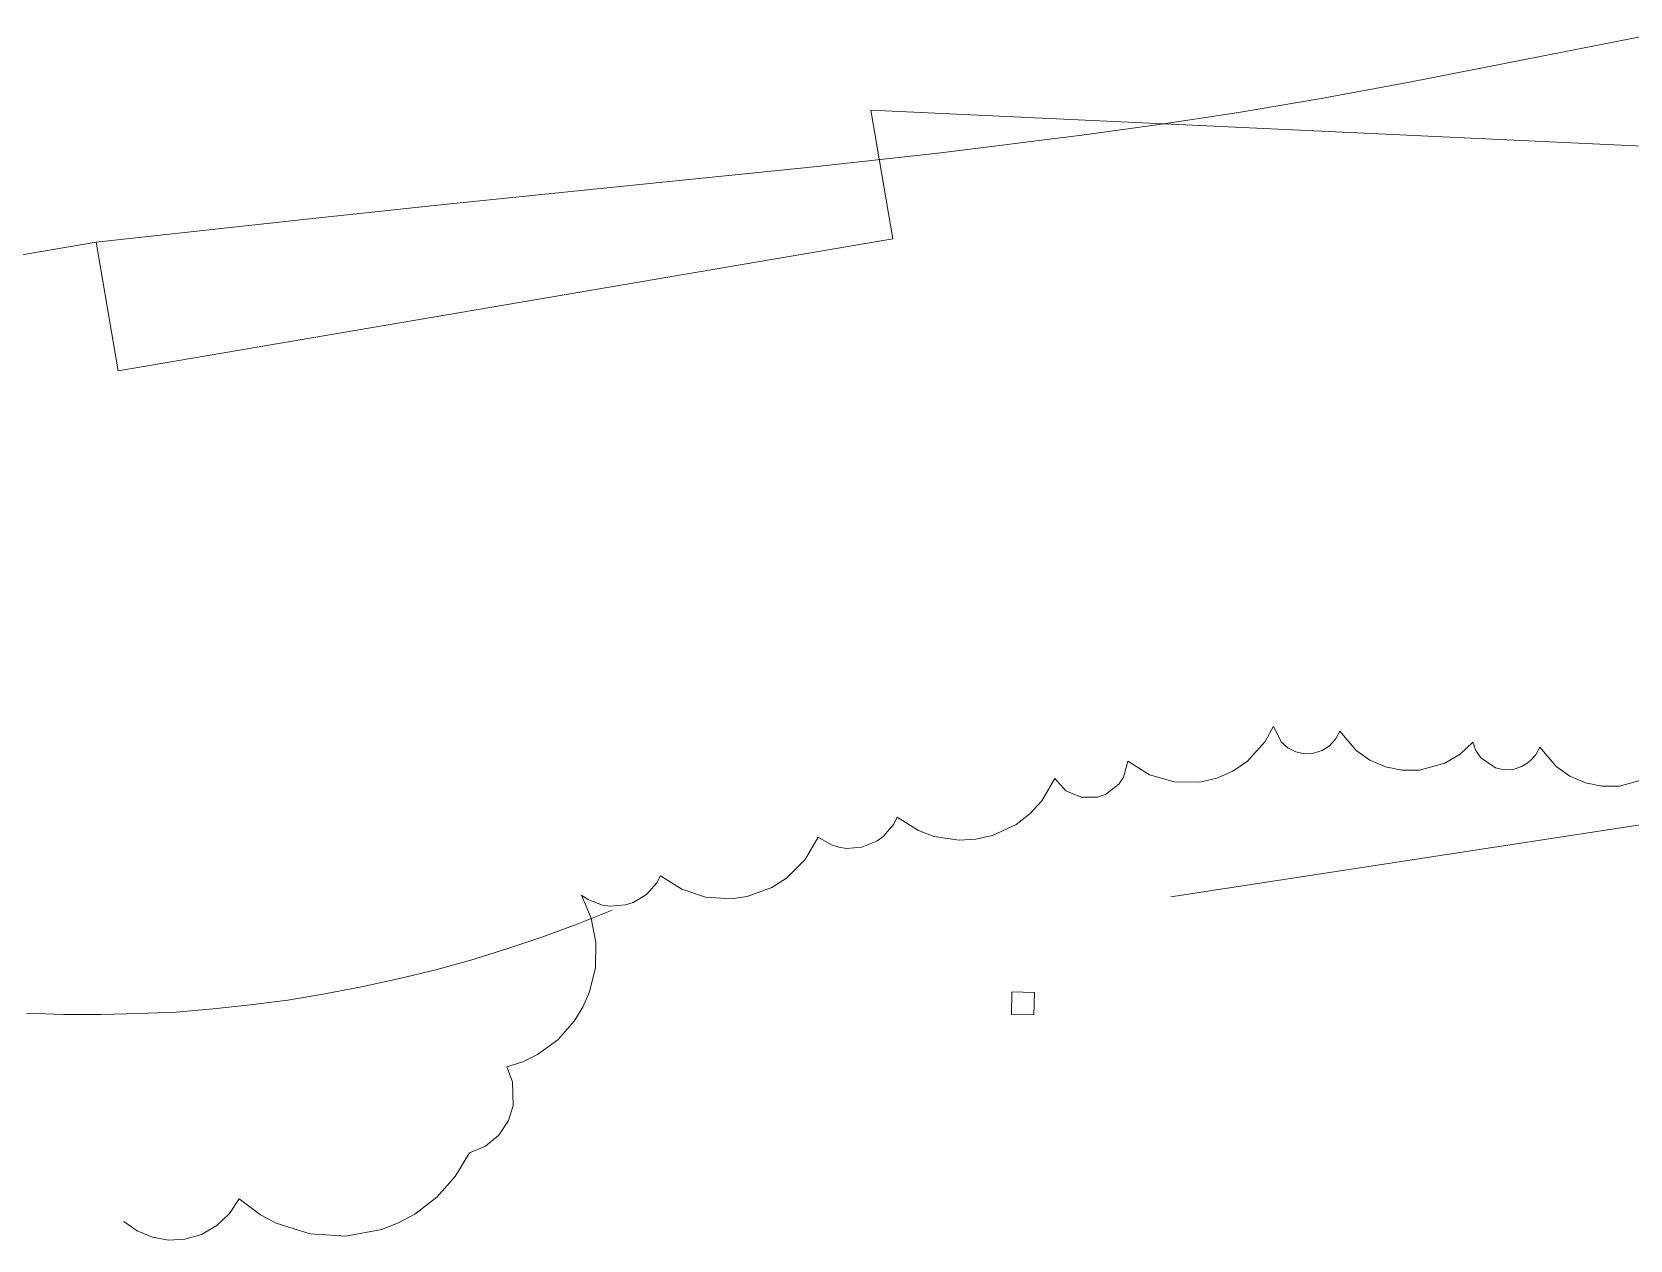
# Model space of a CAD drawing. Header units: metres. Extents: x -208 to 1512, y -277 to 123.
# Drawn here: x 702.92 to 731.34, y 35.65 to 57.13 of the extents above; entities that cross this region are included whole.
import ezdxf

# ---------------------------------------------------------------- set-up
doc = ezdxf.new("R2010")
doc.units = ezdxf.units.M
doc.header["$MEASUREMENT"] = 0
for name, color, linetype in [('740_WienGV_L_Baum_ -gruppen_ Grünflächen', 7, 'Continuous'), ('740_WienGV_L_Böschungskante', 7, 'Continuous'), ('740_WienGV_L_Einbauten', 7, 'Continuous'), ('740_WienGV_L_Mauer_Sockel', 7, 'Continuous')]:
    doc.layers.add(name, color=color, linetype=linetype)

# ---------------------------------------------------------------- blocks, each defined once
blk = doc.blocks.new('LO00050[554]_5', base_point=(720.544, 39.855))
at = {"layer": '740_WienGV_L_Einbauten', "color": 252, "linetype": 'Continuous', "lineweight": 13, "true_color": 0x949494}
for p, q in [((720.348, 40.058), (720.34, 39.658)), ((720.748, 40.051), (720.348, 40.058)), ((720.74, 39.651), (720.748, 40.051)), ((720.34, 39.658), (720.74, 39.651))]:
    blk.add_line(p, q, dxfattribs=at)

msp = doc.modelspace()

# ---------------------------------------------------------------- linework, layer by layer
at = {"layer": '740_WienGV_L_Baum_ -gruppen_ Grünflächen', "color": 72, "linetype": 'Continuous', "lineweight": 13, "true_color": 0x69e600}
for points in [[(731.604, 43.843), (731.153, 43.718), (730.841, 43.717), (730.547, 43.777), (730.272, 43.895), (730.026, 44.067), (729.735, 44.408), (729.659, 44.267), (729.55, 44.15), (729.415, 44.065), (729.263, 44.016), (729.103, 44.009), (728.947, 44.042), (728.687, 44.219), (728.599, 44.35), (728.546, 44.5), (728.318, 44.287), (728.049, 44.128), (727.597, 44.003), (727.285, 44.002), (726.991, 44.062), (726.716, 44.18), (726.47, 44.352), (726.18, 44.693), (726.105, 44.552), (725.998, 44.435), (725.863, 44.35), (725.711, 44.302), (725.552, 44.295), (725.398, 44.327), (725.257, 44.399), (725.139, 44.504), (725.001, 44.785), (724.851, 44.509), (724.538, 44.162), (724.279, 43.985), (723.992, 43.86), (723.691, 43.791), (723.235, 43.794), (722.797, 43.921), (722.409, 44.162), (722.331, 43.876), (722.248, 43.753), (722.013, 43.571), (721.872, 43.523), (721.578, 43.519), (721.309, 43.637), (721.113, 43.856), (720.879, 43.455)], [(720.879, 43.455), (720.669, 43.227), (720.422, 43.038), (720.002, 42.841), (719.705, 42.773), (719.408, 42.757), (718.966, 42.824), (718.687, 42.928), (718.31, 43.167), (718.246, 43.039), (718.061, 42.823), (717.945, 42.739), (717.681, 42.63), (717.407, 42.61), (717.271, 42.631), (717.14, 42.672), (716.904, 42.813), (716.669, 42.412), (716.34, 42.084), (716.078, 41.918), (715.642, 41.758), (715.347, 41.716), (714.902, 41.746), (714.477, 41.885), (714.101, 42.124), (714.034, 42.001), (713.849, 41.793), (713.61, 41.649), (713.477, 41.606), (713.202, 41.583), (713.066, 41.603), (712.809, 41.703), (712.694, 41.78), (712.868, 41.371), (712.951, 40.935), (712.94, 40.491), (712.837, 40.06), (712.72, 39.789), (712.565, 39.537), (712.271, 39.207), (711.914, 38.946), (711.648, 38.815), (711.368, 38.724), (711.468, 38.461), (711.48, 38.039)], [(711.48, 38.039), (711.395, 37.771), (711.225, 37.513), (710.985, 37.315), (710.7, 37.196), (710.447, 36.774), (710.12, 36.407), (709.73, 36.108), (709.441, 35.951), (709.135, 35.833), (708.502, 35.716), (707.87, 35.755), (707.265, 35.946), (706.985, 36.095), (706.604, 36.38), (706.435, 36.118), (706.21, 35.904), (705.939, 35.748), (705.641, 35.662), (705.349, 35.647), (705.062, 35.697), (704.793, 35.809), (704.556, 35.978)]]:
    msp.add_lwpolyline(points, dxfattribs=at)
at = {"layer": '740_WienGV_L_Böschungskante', "color": 252, "linetype": 'Continuous', "lineweight": 13, "true_color": 0x949494}
msp.add_line((723.175, 41.748), (740.855, 44.469), dxfattribs=at)
for points in [[(738.678, 58.453), (727.45, 56.241), (725.849, 55.942), (724.341, 55.69), (722.924, 55.475), (721.591, 55.29), (719.085, 54.978), (716.886, 54.734), (713.03, 54.341), (710.136, 54.05), (707.968, 53.817), (704.065, 53.39)], [(713.239, 41.51), (712.614, 41.261), (711.99, 41.033), (711.366, 40.824), (710.723, 40.626), (710.079, 40.447), (709.436, 40.289), (708.783, 40.151), (708.131, 40.023), (707.469, 39.915), (706.807, 39.827), (706.146, 39.759), (705.485, 39.701), (704.824, 39.674), (704.154, 39.656), (703.484, 39.658), (702.824, 39.68)]]:
    msp.add_lwpolyline(points, dxfattribs=at)
at = {"layer": '740_WienGV_L_Mauer_Sockel', "color": 252, "linetype": 'Continuous', "lineweight": 13, "true_color": 0x949494}
msp.add_line((717.841, 55.738), (748.58, 54.304), dxfattribs=at)
msp.add_lwpolyline([(717.841, 55.738), (718.229, 53.45), (704.453, 51.102), (704.065, 53.39), (664.646, 46.671), (663.456, 45.593), (664.152, 42.139), (653.039, 39.883), (652.358, 39.845), (635.682, 38.01)], dxfattribs=at)

# ---------------------------------------------------------------- block references
at = {"layer": '740_WienGV_L_Einbauten', "color": 252, "linetype": 'Continuous', "lineweight": 13, "true_color": 0x949494}
msp.add_blockref('LO00050[554]_5', (720.544, 39.855), dxfattribs=at)

doc.saveas('drawing.dxf')
